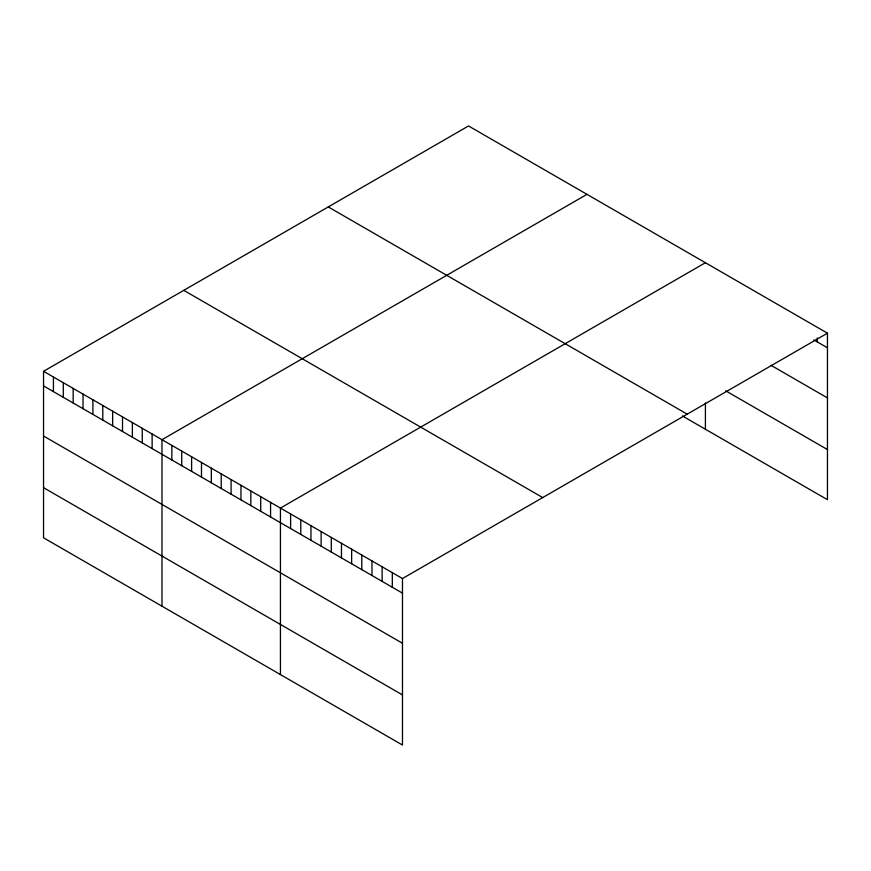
<?xml version="1.0" encoding="UTF-8"?>
<svg xmlns="http://www.w3.org/2000/svg" width="871" height="871" viewBox="0 0 871 871"><rect width="100%" height="100%" fill="white"/><g stroke="black" fill="none" stroke-linecap="round" stroke-linejoin="round"><path stroke-width="1.31" d="M827.45 333.19L402.478 578.54L402.478 745.043L43.55 537.81L43.55 371.307L468.522 125.957L827.45 333.19L827.45 499.693L682.385 415.935M586.967 194.342L161.995 439.692L161.995 606.205M705.412 262.726L280.44 508.076L280.44 674.59M813.895 339.951L827.45 347.779M770.955 365.287L827.45 397.905M725.75 390.839L827.45 449.556M328.28 206.928L687.208 414.15M183.792 290.348L542.72 497.57M43.55 371.307L402.478 578.54M43.55 385.907L402.478 593.129M43.55 436.033L402.478 643.266M43.55 487.684L402.478 694.916M817.281 337.926L817.281 341.911M705.412 402.914L705.412 429.229M392.309 572.661L392.309 587.261M382.14 566.792L382.14 581.393M371.971 560.924L371.971 575.513M361.803 555.056L361.803 569.645M351.634 549.176L351.634 563.777M341.465 543.308L341.465 557.897M331.296 537.44L331.296 552.029M321.127 531.56L321.127 546.161M310.958 525.692L310.958 540.292M300.789 519.824L300.789 534.413M290.62 513.955L290.62 528.545M270.576 502.382L270.576 516.971M260.701 496.688L260.701 511.277M250.837 490.983L250.837 505.572M240.962 485.289L240.962 499.878M231.087 479.583L231.087 494.184M221.223 473.889L221.223 488.479M211.348 468.184L211.348 482.784M201.484 462.49L201.484 477.079M191.609 456.796L191.609 471.385M181.734 451.091L181.734 465.68M171.87 445.397L171.87 459.986M152.131 433.998L152.131 448.587M142.256 428.292L142.256 442.893M132.381 422.598L132.381 437.188M122.517 416.904L122.517 431.493M112.642 411.199L112.642 425.799M102.778 405.505L102.778 420.094M92.903 399.8L92.903 414.4M83.028 394.106L83.028 408.695M73.164 388.401L73.164 403.001M63.289 382.707L63.289 397.296M53.425 377.012L53.425 391.602"/></g></svg>
